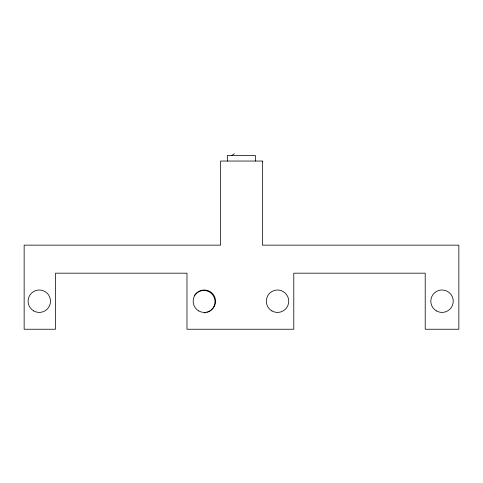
<?xml version="1.0" encoding="UTF-8"?>
<svg xmlns="http://www.w3.org/2000/svg" width="483" height="483" viewBox="0 0 483 483"><rect width="100%" height="100%" fill="white"/><g stroke="black" fill="none" stroke-linecap="round" stroke-linejoin="round"><path stroke-width="0.72" d="M231.816 155.435L234.352 153.757M255.374 161.044L255.374 155.435L227.342 155.435L227.342 161.044M194.468 295.439A11.212 11.212 0 0 1 212.689 294.835A11.212 11.212 0 0 1 207.394 312.284M205.987 312.664A11.212 11.212 0 0 1 204.526 312.851M262.384 161.044L220.616 161.044L220.616 245.147L24.15 245.147L24.15 329.243L55.545 329.243L55.545 273.179L186.975 273.179L186.975 329.243L293.785 329.243L293.785 273.179L425.209 273.179L425.209 329.243L458.85 329.243L458.85 245.147L262.384 245.147L262.384 161.044M33.683 310.919A11.212 11.212 0 0 0 50.504 301.211A11.212 11.212 0 0 0 33.683 291.503A11.212 11.212 0 0 0 33.683 310.919M198.748 310.919A11.212 11.212 0 0 0 215.569 301.211A11.212 11.212 0 0 0 198.748 291.503A11.212 11.212 0 0 0 198.748 310.919M271.917 310.919A11.212 11.212 0 0 0 288.737 301.211A11.212 11.212 0 0 0 271.917 291.503A11.212 11.212 0 0 0 271.917 310.919M436.421 310.913A11.212 11.212 0 0 0 453.241 301.205A11.212 11.212 0 0 0 436.421 291.49A11.212 11.212 0 0 0 436.421 310.913"/></g></svg>
